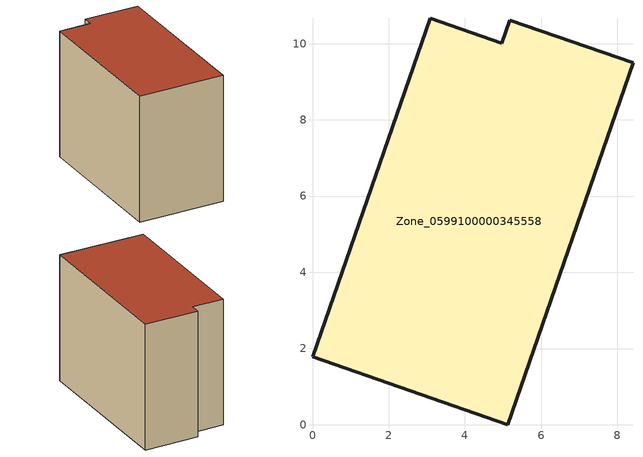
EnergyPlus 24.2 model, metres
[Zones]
Zone_0599100000345558
 floor ground (C_G): 5.13,0 0,1.78 3.09,10.66 4.97,10.02 5.18,10.62 8.41,9.49 z0
 wall outside (C_F): 5.18,10.62 4.97,10.02 3.09,10.66 0,1.78 5.13,0 8.41,9.49 5.18,10.62 z0:8.02
 roof outside (C_R): 5.13,0 8.41,9.49 5.18,10.62 4.97,10.02 3.09,10.66 0,1.78 z8.02
[BUILDING]
Pand.0599100000345558: North Axis=0; Terrain=City; Loads Convergence Tolerance Value=0.04; Temperature Convergence Tolerance Value=0.4; Solar Distribution=FullExterior; Maximum Number of Warmup Days=25; Minimum Number of Warmup Days=1
[Site:Location]
Rotterdam.The.Hague.AP_ZH_NLD Design_Conditions: Latitude=51.96; Longitude=4.45; Time Zone=1; Elevation=-4.5
[SITE:GROUNDTEMPERATURE:BUILDINGSURFACE]
18, 18, 18, 18, 18, 18, 18, 18, 18, 18, 18, 18
[MATERIAL] Thermal Absorptance=0.9; Solar Absorptance=0.7; Visible Absorptance=0.7
Name | Roughness | Thickness | Conductivity | Density | Specific Heat
G.TI.1992-2005 | MediumSmooth | 0.15 | 0.06 | 540 | 1210
F.TI.1992-2005 | Rough | 0.3 | 0.12 | 1920 | 840
R.TI.1992-2005 | MediumRough | 0.2 | 0.08 | 1500 | 1000
[CONSTRUCTION]
C_G: G.TI.1992-2005
C_F: F.TI.1992-2005
C_R: R.TI.1992-2005
[ZONE]
Zone_0599100000345558: Type=1; Multiplier=1; Ceiling Height=Autocalculate; Volume=Autocalculate; Floor Area=autocalculate; Part of Total Floor Area=Yes
[ZONEINFILTRATION:DESIGNFLOWRATE]
Infil_Zone_0599100000345558: Zone or ZoneList or Space or SpaceList=Zone_0599100000345558; Schedule=AlwaysOn; Design Flow Rate Calculation Method=Flow/Area; Flow Rate per Floor Area=0.0015; Constant Term Coefficient=1; Temperature Term Coefficient=0; Velocity Term Coefficient=0; Velocity Squared Term Coefficient=0
[HVACTEMPLATE:ZONE:IDEALLOADSAIRSYSTEM]
Zone_0599100000345558: Maximum Heating Supply Air Temperature=50; Minimum Cooling Supply Air Temperature=13; Maximum Heating Supply Air Humidity Ratio=0.0156; Minimum Cooling Supply Air Humidity Ratio=0.0077; Heating Limit=NoLimit; Cooling Limit=NoLimit; Dehumidification Control Type=ConstantSensibleHeatRatio; Cooling Sensible Heat Ratio=0.7; Dehumidification Setpoint=60; Humidification Control Type=None; Humidification Setpoint=30; Outdoor Air Method=None; Outdoor Air Flow Rate per Person=0.00944; Outdoor Air Flow Rate per Zone Floor Area=0; Outdoor Air Flow Rate per Zone=0; Demand Controlled Ventilation Type=None; Outdoor Air Economizer Type=NoEconomizer; Heat Recovery Type=None; Sensible Heat Recovery Effectiveness=0.7; Latent Heat Recovery Effectiveness=0.65
[ZONECONTROL:THERMOSTAT]
ThermostatControl_Zone_0599100000345558: Zone or ZoneList=Zone_0599100000345558; Control Type Schedule=DualSetpointControlType; Control 1=Thermostat_Zone_0599100000345558; Temperature Difference Between Cutout And Setpoint=0
[THERMOSTATSETPOINT:DUALSETPOINT]
Thermostat_Zone_0599100000345558: Heating Setpoint Temperature Schedule=HeatingSetpoint_Zone_0599100000345558; Cooling Setpoint Temperature Schedule=CoolingSetpoint_Zone_0599100000345558
[SCHEDULE:COMPACT]
HeatingSetpoint_Zone_0599100000345558: Through: 12/31, For: AllDays, Until: 24:00, 21
CoolingSetpoint_Zone_0599100000345558: Through: 12/31, For: AllDays, Until: 24:00, 24
DualSetpointControlType: Through: 12/31, For: AllDays, Until: 24:00, 4
AlwaysOn: Through: 12/31, For: AllDays, Until: 24:00, 1
